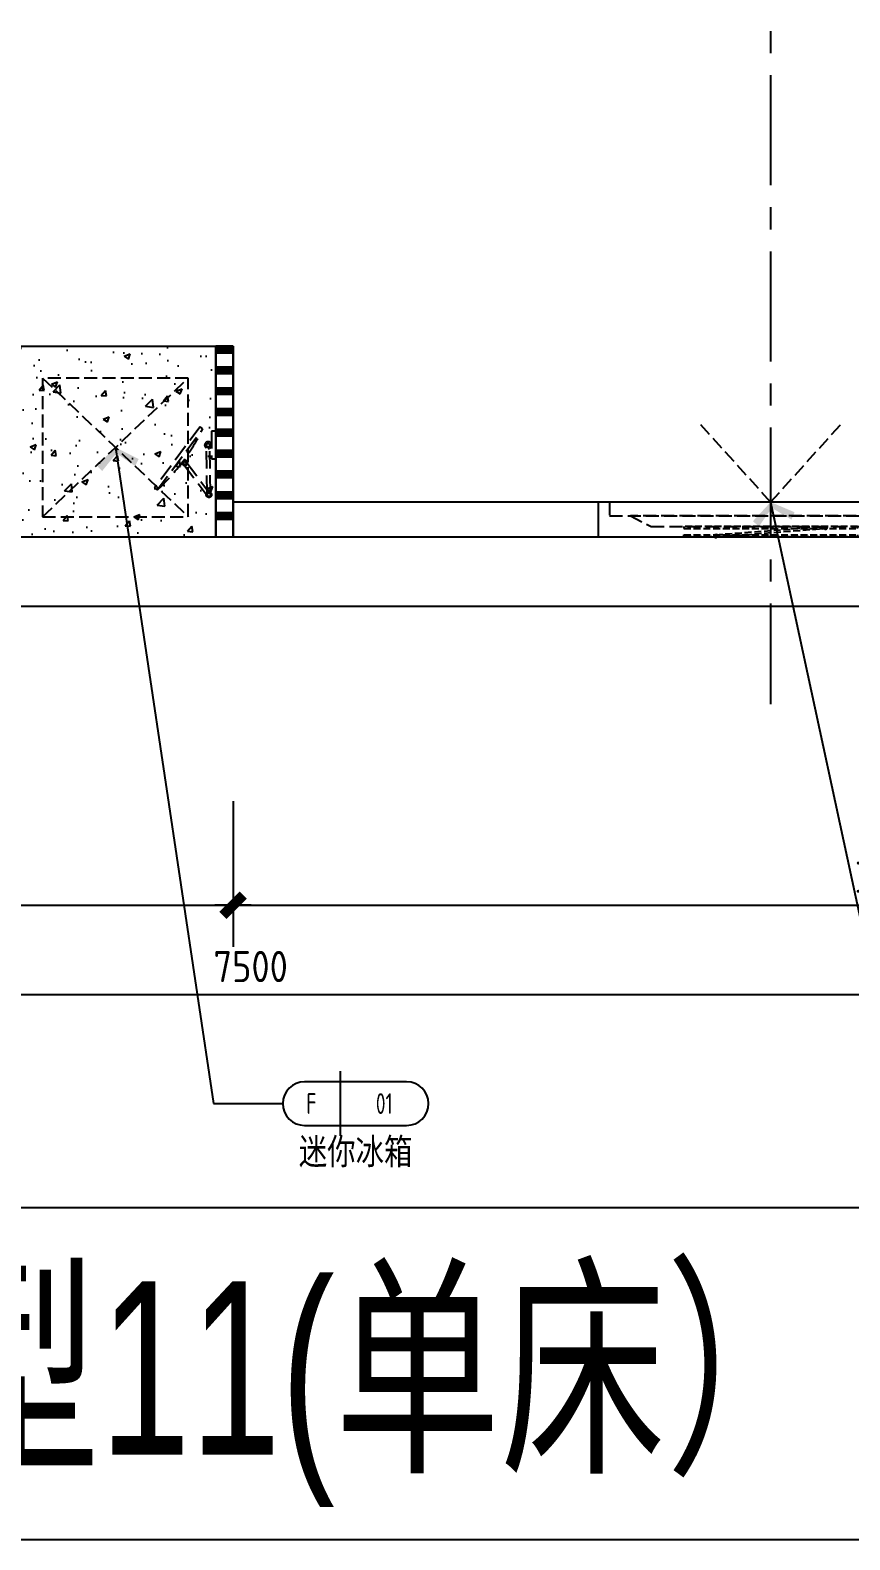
# Model space of a CAD drawing. Extents: x 220391 to 385981, y 332279 to 483868.
# Drawn here: x 249449 to 251812, y 443877 to 448230 of the extents above; entities that cross this region are included whole.
import ezdxf
from ezdxf.enums import TextEntityAlignment as Align

# ---------------------------------------------------------------- set-up
doc = ezdxf.new("R2010")
doc.units = 0
doc.header["$MEASUREMENT"] = 0
for name, pattern in [('CENTER', [50.8, 31.75, -6.35, 6.35, -6.35]), ('DASH', [0.35, 0.25, -0.1]), ('DOM-虚线', [0.35, 0.25, -0.1])]:
    doc.linetypes.add(name, pattern=pattern)
for name, color, linetype in [('.', 252, 'Continuous'), ('0-索引文字', 50, 'Continuous'), ('EL-造型看线-特细(0.07)-DOM', 8, 'Continuous'), ('F-固定家具(0.25)-DOM', 2, 'Continuous'), ('F-洁具-DOM', 1, 'Continuous'), ('F-活动家私(0.25)-DOM', 51, 'Continuous'), ('SH-文字', 50, 'Continuous')]:
    doc.layers.add(name, color=color, linetype=linetype)
doc.styles.add('DOM-romans.shx', font='dim.shx')
doc.styles.add('MtXpl_', font='')
doc.styles.add('st', font='', dxfattribs={"width": 0.7})
doc.styles.get('MtXpl_').set_extended_font_data('YouYuan')
doc.styles.get('st').set_extended_font_data('SimSun')
doc.dimstyles.new('DOM_DIM_1 80', dxfattribs={"dimscale": 60, "dimtxt": 1.5, "dimasz": 0.8, "dimexe": 2, "dimexo": 1.5, "dimgap": 0.6, "dimtad": 1, "dimdec": 0, "dimrnd": 5, "dimzin": 12, "dimdsep": 46, "dimtxsty": 'DOM-romans.shx', "dimblk": 'DOM_Dimension_Tick', "dimcen": 0.125, "dimclrd": 44, "dimclre": 44, "dimclrt": 50, "dimadec": 0, "dimazin": 0, "dimtfac": 1, "dimtdec": 0, "dimtix": 1, "dimtmove": 2, "dimatfit": 3, "dimldrblk": 'DOM_Leader_Arrow', "dimfxl": 0, "dimtvp": 1, "dimtolj": 1, "dimtzin": 0, "dimarcsym": 0})

# ---------------------------------------------------------------- blocks, each defined once
blk = doc.blocks.new('ehrhhh')
at = {"color": 0}
blk.add_line((292356.6, 467829.6), (315961.1, 467829.6), dxfattribs=at)
blk.add_lwpolyline([(292356.6, 474869.8), (315961.1, 474869.8), (315961.1, 466871.5), (292356.6, 466871.5)], close=True, dxfattribs=at)
blk = doc.blocks.new('GFAGA')
at = {"layer": 'F-活动家私(0.25)-DOM', "color": 1, "linetype": 'DOM-虚线', "ltscale": 150}
for p, q in [((-420, 0), (0, 400)), ((-420, 400), (0, 0))]:
    blk.add_line(p, q, dxfattribs=at)
blk.add_lwpolyline([(-420, 0), (0, 0), (0, 400), (-420, 400)], close=True, dxfattribs=at)
blk = doc.blocks.new('dfsgdgfaag')
at = {"layer": 'EL-造型看线-特细(0.07)-DOM', "color": 250, "linetype": 'DOM-虚线', "ltscale": 80}
for p, q in [((-158.7, -6), (158.2, -30)), ((-158.2, 0), (158.7, -24))]:
    blk.add_line(p, q, dxfattribs=at)
for points in [[(-250, -6), (250, -6), (250, 0), (-250, 0)], [(250, -30), (-250, -30), (-250, -24), (250, -24)]]:
    blk.add_lwpolyline(points, close=True, dxfattribs=at)
for centre, radius in [((-158.4, -3), 5), ((-158.4, -3), 3), ((158.4, -27), 5), ((158.4, -27), 3)]:
    blk.add_circle(centre, radius, dxfattribs=at)
blk = doc.blocks.new('A$Cb127100c')
at = {"layer": 'F-固定家具(0.25)-DOM', "color": 8, "linetype": 'DOM-虚线', "ltscale": 150}
for q in [(-204.8, 226.9), (204.8, 226.9)]:
    blk.add_line((0, 0), q, dxfattribs=at)
for points in [[(-464.5, 0), (464.5, 0), (464.5, -40), (-464.5, -40)], [(-404.5, -40), (404.5, -40), (344.5, -70), (-344.5, -70)]]:
    blk.add_lwpolyline(points, close=True, dxfattribs=at)
at = {"layer": 'EL-造型看线-特细(0.07)-DOM', "color": 250, "rotation": 180}
blk.add_blockref('dfsgdgfaag', (0, -100), dxfattribs=at)
blk = doc.blocks.new('DOM_Dimension_Tick')
at = {"color": 0, "linetype": 'ByBlock'}
for p, q in [((-1.091, 0), (0, 0)), ((0, 0), (1.091, 0))]:
    blk.add_line(p, q, dxfattribs=at)
at = {"color": 0, "linetype": 'Continuous', "const_width": 0.608}
blk.add_lwpolyline([(-0.61, -0.61), (0.61, 0.61)], dxfattribs=at)
blk = doc.blocks.new('*D920')
at = {"color": 44, "lineweight": -2, "transparency": 16777216}
for p, q in [((247633.7, 446006.5), (247633.7, 445586.5)), ((250033.7, 446006.5), (250033.7, 445586.5)), ((247681.7, 445706.5), (249985.7, 445706.5))]:
    blk.add_line(p, q, dxfattribs=at)
at = {"layer": 'Defpoints', "color": 0, "transparency": 16777216}
for p in [(247633.7, 447440.7), (250033.7, 447440.7), (250033.7, 445706.5)]:
    blk.add_point(p, dxfattribs=at)
at = {"color": 44, "lineweight": -2, "transparency": 16777216, "xscale": 48, "yscale": 48, "zscale": 48, "rotation": 180}
blk.add_blockref('DOM_Dimension_Tick', (247633.7, 445706.5), dxfattribs=at)
at = {"color": 44, "lineweight": -2, "transparency": 16777216, "xscale": 48, "yscale": 48, "zscale": 48}
blk.add_blockref('DOM_Dimension_Tick', (250033.7, 445706.5), dxfattribs=at)
at = {"color": 50, "transparency": 16777216, "insert": (248833.7, 445787.5), "char_height": 90, "attachment_point": 5, "style": 'DOM-romans.shx'}
blk.add_mtext('\\A1;2400', dxfattribs=at)
blk = doc.blocks.new('DOM_Leader_Arrow')
at = {"color": 0, "linetype": 'ByBlock'}
blk.add_line((0, 0), (-1.5, 0), dxfattribs=at)
for points in [[(-1.288, 1.003), (-0.895, 1.278), (-0.36, 0), (0, 0)], [(-1.288, -1.003), (-0.895, -1.278), (-0.36, 0), (0, 0)]]:
    blk.add_solid(points, dxfattribs=at)
blk = doc.blocks.new('*D921')
at = {"color": 44, "lineweight": -2, "transparency": 16777216}
for p, q in [((250033.7, 446006.5), (250033.7, 445586.5)), ((253835, 446006.5), (253835, 445586.5)), ((250081.7, 445706.5), (253787, 445706.5))]:
    blk.add_line(p, q, dxfattribs=at)
at = {"layer": 'Defpoints', "color": 0, "transparency": 16777216}
for p in [(250033.7, 447440.7), (253835, 446890.7), (253835, 445706.5)]:
    blk.add_point(p, dxfattribs=at)
at = {"color": 44, "lineweight": -2, "transparency": 16777216, "xscale": 48, "yscale": 48, "zscale": 48, "rotation": 180}
blk.add_blockref('DOM_Dimension_Tick', (250033.7, 445706.5), dxfattribs=at)
at = {"color": 44, "lineweight": -2, "transparency": 16777216, "xscale": 48, "yscale": 48, "zscale": 48}
blk.add_blockref('DOM_Dimension_Tick', (253835, 445706.5), dxfattribs=at)
at = {"color": 50, "transparency": 16777216, "insert": (251934.4, 445787.5), "char_height": 90, "attachment_point": 5, "style": 'DOM-romans.shx'}
blk.add_mtext('\\A1;3800', dxfattribs=at)
blk = doc.blocks.new('*D922')
at = {"color": 44, "lineweight": -2, "transparency": 16777216}
for p, q in [((246333.7, 445706.5), (246333.7, 445328.9)), ((253835, 445706.5), (253835, 445328.9)), ((246381.7, 445448.9), (253787, 445448.9))]:
    blk.add_line(p, q, dxfattribs=at)
at = {"layer": 'Defpoints', "color": 0, "transparency": 16777216}
for p in [(246333.7, 445796.5), (253835, 445796.5), (253835, 445448.9)]:
    blk.add_point(p, dxfattribs=at)
at = {"color": 44, "lineweight": -2, "transparency": 16777216, "xscale": 48, "yscale": 48, "zscale": 48, "rotation": 180}
blk.add_blockref('DOM_Dimension_Tick', (246333.7, 445448.9), dxfattribs=at)
at = {"color": 44, "lineweight": -2, "transparency": 16777216, "xscale": 48, "yscale": 48, "zscale": 48}
blk.add_blockref('DOM_Dimension_Tick', (253835, 445448.9), dxfattribs=at)
at = {"color": 50, "transparency": 16777216, "insert": (250084.4, 445529.9), "char_height": 90, "attachment_point": 5, "style": 'DOM-romans.shx'}
blk.add_mtext('\\A1;7500', dxfattribs=at)
blk = doc.blocks.new('DOM-立面家具标注符号-002')
blk.add_line((0, 3.1), (0, -3.1))
at = {"color": 150}
blk.add_lwpolyline([(-3.4, 2.1, 1), (-3.4, -2.1), (6.4, -2.1, 1), (6.4, 2.1)], format="xyb", close=True, dxfattribs=at)
at = {"style": 'st', "width": 0.8, "flags": 4}
blk.add_attdef('ITEM6', text='', height=2.5, dxfattribs=at).set_placement((-6, 0), align=Align.MIDDLE_RIGHT)
at = {"style": 'DOM-romans.shx', "width": 0.8}
for tag, flags, p in [('NUM1', 12, (-2.75, 0)), ('NUM2', 4, (4.25, 0)), ('NUM4', 4, (1.5, -4.6)), ('NUM5', 4, (1.5, -7.6))]:
    blk.add_attdef(tag, text='', height=2, dxfattribs=dict(at, flags=flags)).set_placement(p, align=Align.MIDDLE)
at = {"style": 'st', "width": 0.8, "flags": 4}
blk.add_attdef('NUM3', text='', height=2.5, dxfattribs=at).set_placement((9, 0), align=Align.MIDDLE_LEFT)
blk.add_attdef('NUM7', text='', height=2.5, dxfattribs=at).set_placement((1.5, -10.85), align=Align.MIDDLE_CENTER)
blk = doc.blocks.new('A$C358C41F5')
at = {"color": 8, "linetype": 'DASH', "ltscale": 200}
for p, q in [((-90.5, -41.6), (-84.4, -46.1)), ((-24.9, -138), (-26.8, -9.4)), ((-14.9, -137.6), (-16.8, -9.3)), ((-99.4, -53.7), (-93.4, -58.2)), ((-93, -55.2), (-27.3, -142.1)), ((-85, -49.2), (-19.5, -136))]:
    blk.add_line(p, q, dxfattribs=at)
for points in [[(-168.6, -129.9), (-37.3, 46.5), (-45.3, 52.5), (-176.6, -124)], [(-12, -40), (0, -40), (0, 40), (-12, 40)]]:
    blk.add_lwpolyline(points, close=True, dxfattribs=at)
for centre, radius in [((-22, -0.7), 5), ((-89, -52.2), 4), ((-19.7, -143.8), 7.85), ((-19.7, -143.8), 5)]:
    blk.add_circle(centre, radius, dxfattribs=at)
for centre, radius, start, end in [((-579.8, 312.6), 604.1, 312.896, 333.7833), ((-22, -0.7), 10, 300.8723, 240.8723), ((-21.8, -13.6), 6.6, 41.6275, 140.117), ((-89, -52.2), 5, 37.0519, 217.0519), ((-88.9, -52.1), 7.5, 233.3397, 53.3397)]:
    blk.add_arc(centre, radius, start, end, dxfattribs=at)

msp = doc.modelspace()

# ---------------------------------------------------------------- hatches: boundary and pattern name
at = {"layer": '.'}
h = msp.add_hatch(dxfattribs=at)
h.set_pattern_fill('AR-CONC', color=8, scale=25)
h.set_pattern_definition([(50, (250081.51, 446769.39), (179.315, -15.688), [18.75, -206.25]), (355, (250081.5, 446769.4), (-34.688, 188.048), [15, -165]), (100.451, (250096.45, 446768.08), (144.627, 172.36), [15.935, -175.286]), (46.184, (250081.5, 446819.4), (266.81, -41.38), [28.125, -309.375]), (96.636, (250103.74, 446815.94), (233.665, 243.53), [23.903, -262.93]), (351.184, (250081.5, 446819.4), (233.665, 243.53), [22.5, -247.5]), (21, (250106.51, 446806.89), (149.227, -100.655), [18.75, -206.25]), (326, (250106.5, 446806.9), (60.83, 181.288), [15, -165]), (71.451, (250118.94, 446798.5), (210.056, 80.633), [15.935, -175.286]), (37.5, (250081.51, 446769.39), (3.04, 83.2235), [0, -163, 0, -167.5, 0, -165.625]), (7.5, (250081.51, 446769.39), (65.7674, 98.603), [0, -95.5, 0, -159.25, 0, -63.125]), (327.5, (250025.76, 446769.39), (133.4556, -5.6387), [0, -62.5, 0, -195, 0, -258.75]), (317.5, (250000.76, 446769.39), (145.797, 25.026), [0, -81.25, 0, -129.5, 0, -183.75])])
h.paths.add_polyline_path([(249983.7, 447319.3), (248833.7, 447319.3), (248833.7, 446769.4), (249983.7, 446769.4)])
h = msp.add_hatch(color=8, dxfattribs=at)
h.dxf.hatch_style = 1
h.paths.add_polyline_path([(250033.7, 447319.3), (250033.7, 447299.3), (249983.7, 447299.3), (249983.7, 447319.3)])
h = msp.add_hatch(color=8, dxfattribs=at)
h.dxf.hatch_style = 1
h.paths.add_polyline_path([(250033.7, 447259.3), (250033.7, 447239.3), (249983.7, 447239.3), (249983.7, 447259.3)])
h = msp.add_hatch(color=8, dxfattribs=at)
h.dxf.hatch_style = 1
h.paths.add_polyline_path([(250033.7, 447199.3), (250033.7, 447179.3), (249983.7, 447179.3), (249983.7, 447199.3)])
h = msp.add_hatch(color=8, dxfattribs=at)
h.dxf.hatch_style = 1
h.paths.add_polyline_path([(250033.7, 447139.3), (250033.7, 447119.3), (249983.7, 447119.3), (249983.7, 447139.3)])
h = msp.add_hatch(color=8, dxfattribs=at)
h.dxf.hatch_style = 1
h.paths.add_polyline_path([(250033.7, 447079.3), (250033.7, 447059.3), (249983.7, 447059.3), (249983.7, 447079.3)])
h = msp.add_hatch(color=8, dxfattribs=at)
h.dxf.hatch_style = 1
h.paths.add_polyline_path([(250033.7, 447019.3), (250033.7, 446999.3), (249983.7, 446999.3), (249983.7, 447019.3)])
h = msp.add_hatch(color=8, dxfattribs=at)
h.dxf.hatch_style = 1
h.paths.add_polyline_path([(250033.7, 446959.3), (250033.7, 446939.3), (249983.7, 446939.3), (249983.7, 446959.3)])
h = msp.add_hatch(color=8, dxfattribs=at)
h.dxf.hatch_style = 1
h.paths.add_polyline_path([(250033.7, 446899.3), (250033.7, 446879.3), (249983.7, 446879.3), (249983.7, 446899.3)])
h = msp.add_hatch(color=8, dxfattribs=at)
h.dxf.hatch_style = 1
h.paths.add_polyline_path([(250033.7, 446839.3), (250033.7, 446819.3), (249983.7, 446819.3), (249983.7, 446839.3)])

# ---------------------------------------------------------------- linework, layer by layer
at = {"color": 8, "linetype": 'CENTER', "ltscale": 10}
msp.add_line((251583.6, 450640.6, 0), (251583.6, 446286.6, 0), dxfattribs=at)
at = {"color": 2}
msp.add_line((247633.7, 447319.4), (249983.7, 447319.3), dxfattribs=at)
at = {"color": 1}
for p, q in [((249983.7, 446769.4), (249983.7, 447319.3)), ((251086.6, 446869.4), (250033.7, 446869.4)), ((250033.7, 446869.4), (250033.7, 446769.4)), ((251086.6, 446869.4), (251086.6, 446769.4))]:
    msp.add_line(p, q, dxfattribs=at)
at = {"color": 4}
for p, q in [((250033.7, 447319.4), (250033.7, 446769.4)), ((247633.7, 446769.4), (253835, 446769.4)), ((247633.7, 446569.4), (254035, 446569.4))]:
    msp.add_line(p, q, dxfattribs=at)
at = {"color": 8}
msp.add_line((252080.6, 446869.4), (251086.6, 446869.4), dxfattribs=at)
at = {"color": 1}
for points in [[(250033.7, 447319.3), (249983.7, 447319.3), (249983.7, 446769.4), (250033.7, 446769.4)], [(250033.7, 447319.3), (250033.7, 447299.3), (249983.7, 447299.3), (249983.7, 447319.3)], [(250033.7, 447319.3), (249983.7, 447319.3), (249983.7, 446769.4), (250033.7, 446769.4)], [(250033.7, 447259.3), (250033.7, 447239.3), (249983.7, 447239.3), (249983.7, 447259.3)], [(250033.7, 447199.3), (250033.7, 447179.3), (249983.7, 447179.3), (249983.7, 447199.3)], [(250033.7, 447139.3), (250033.7, 447119.3), (249983.7, 447119.3), (249983.7, 447139.3)], [(250033.7, 447079.3), (250033.7, 447059.3), (249983.7, 447059.3), (249983.7, 447079.3)], [(250033.7, 447019.3), (250033.7, 446999.3), (249983.7, 446999.3), (249983.7, 447019.3)], [(250033.7, 446959.3), (250033.7, 446939.3), (249983.7, 446939.3), (249983.7, 446959.3)], [(250033.7, 446899.3), (250033.7, 446879.3), (249983.7, 446879.3), (249983.7, 446899.3)], [(250033.7, 446839.3), (250033.7, 446819.3), (249983.7, 446819.3), (249983.7, 446839.3)]]:
    msp.add_lwpolyline(points, close=True, dxfattribs=at)
at = {"color": 4}
for p in [(249983.7, 447309.3), (249983.7, 447289.3), (249983.7, 447259.3), (249983.7, 447199.3), (249983.7, 447139.3), (249983.7, 447079.3), (249983.7, 447019.3), (249983.7, 446959.4), (249983.7, 446899.4), (249983.7, 446839.4)]:
    msp.add_point(p, dxfattribs=at)

# ---------------------------------------------------------------- block references
msp.add_blockref('ehrhhh', (-48360.7, -22995), dxfattribs=at)
at = {"color": 1, "xscale": -1}
msp.add_blockref('A$Cb127100c', (251583.6, 446869.4), dxfattribs=at)
at = {"layer": '0-索引文字'}
ref = msp.add_blockref('DOM-立面家具标注符号-002', (250342, 445134.7), dxfattribs=dict(at, xscale=30, yscale=30, zscale=30))
ref.add_attrib('NUM1', 'F', dxfattribs={"layer": '0', "height": 60, "style": 'DOM-romans.shx', "width": 0.8}).set_placement((250259.5, 445134.7), align=Align.MIDDLE)
ref.add_attrib('NUM2', '01', dxfattribs={"layer": '0', "height": 60, "style": 'DOM-romans.shx', "width": 0.8}).set_placement((250469.5, 445134.7), align=Align.MIDDLE)
ref.add_attrib('NUM7', '迷你冰箱', dxfattribs={"layer": '0', "height": 75, "style": 'st', "width": 0.8}).set_placement((250387, 444996.7), align=Align.MIDDLE_CENTER)
at = {"layer": 'F-洁具-DOM'}
msp.add_blockref('A$C358C41F5', (249983.7, 447034.3), dxfattribs=at)
at = {"layer": 'F-活动家私(0.25)-DOM', "color": 8}
msp.add_blockref('GFAGA', (249904.7, 446827.2), dxfattribs=at)

# ---------------------------------------------------------------- texts
at = {"layer": 'SH-文字', "color": 50, "style": 'MtXpl_', "width": 0.7}
msp.add_text('标准房型11(单床）', height=500, dxfattribs=at).set_placement((247740.8, 444121.8))

# ---------------------------------------------------------------- dimensions: what is measured, and where the dimension line sits
at = {"color": 4}
for base, p1, p2, picture, middle in [((250033.7, 445706.5), (247633.7, 447440.7), (250033.7, 447440.7), '*D920', (248833.7, 445787.5)), ((253835, 445706.5), (250033.7, 447440.7), (253835, 446890.7), '*D921', (251934.4, 445787.5)), ((253835, 445448.9), (246333.7, 445796.5), (253835, 445796.5), '*D922', (250084.4, 445529.9))]:
    dim = msp.add_linear_dim(base=base, p1=p1, p2=p2, angle=180, dimstyle='DOM_DIM_1 80', dxfattribs=at)
    dim.commit()
    dim.dimension.update_dxf_attribs({"geometry": picture, "text_midpoint": middle})

# ---------------------------------------------------------------- leaders
for points in [[(249694.7, 447027.2), (249977, 445134.7), (250177, 445134.7)], [(251583.6, 446869.4), (251956.2, 445134.7), (252156.2, 445134.7)]]:
    msp.add_leader(points, dimstyle='DOM_DIM_1 80', override={"dimgap": 0.6, "dimtad": 0}, dxfattribs=at)

doc.saveas('drawing.dxf')
